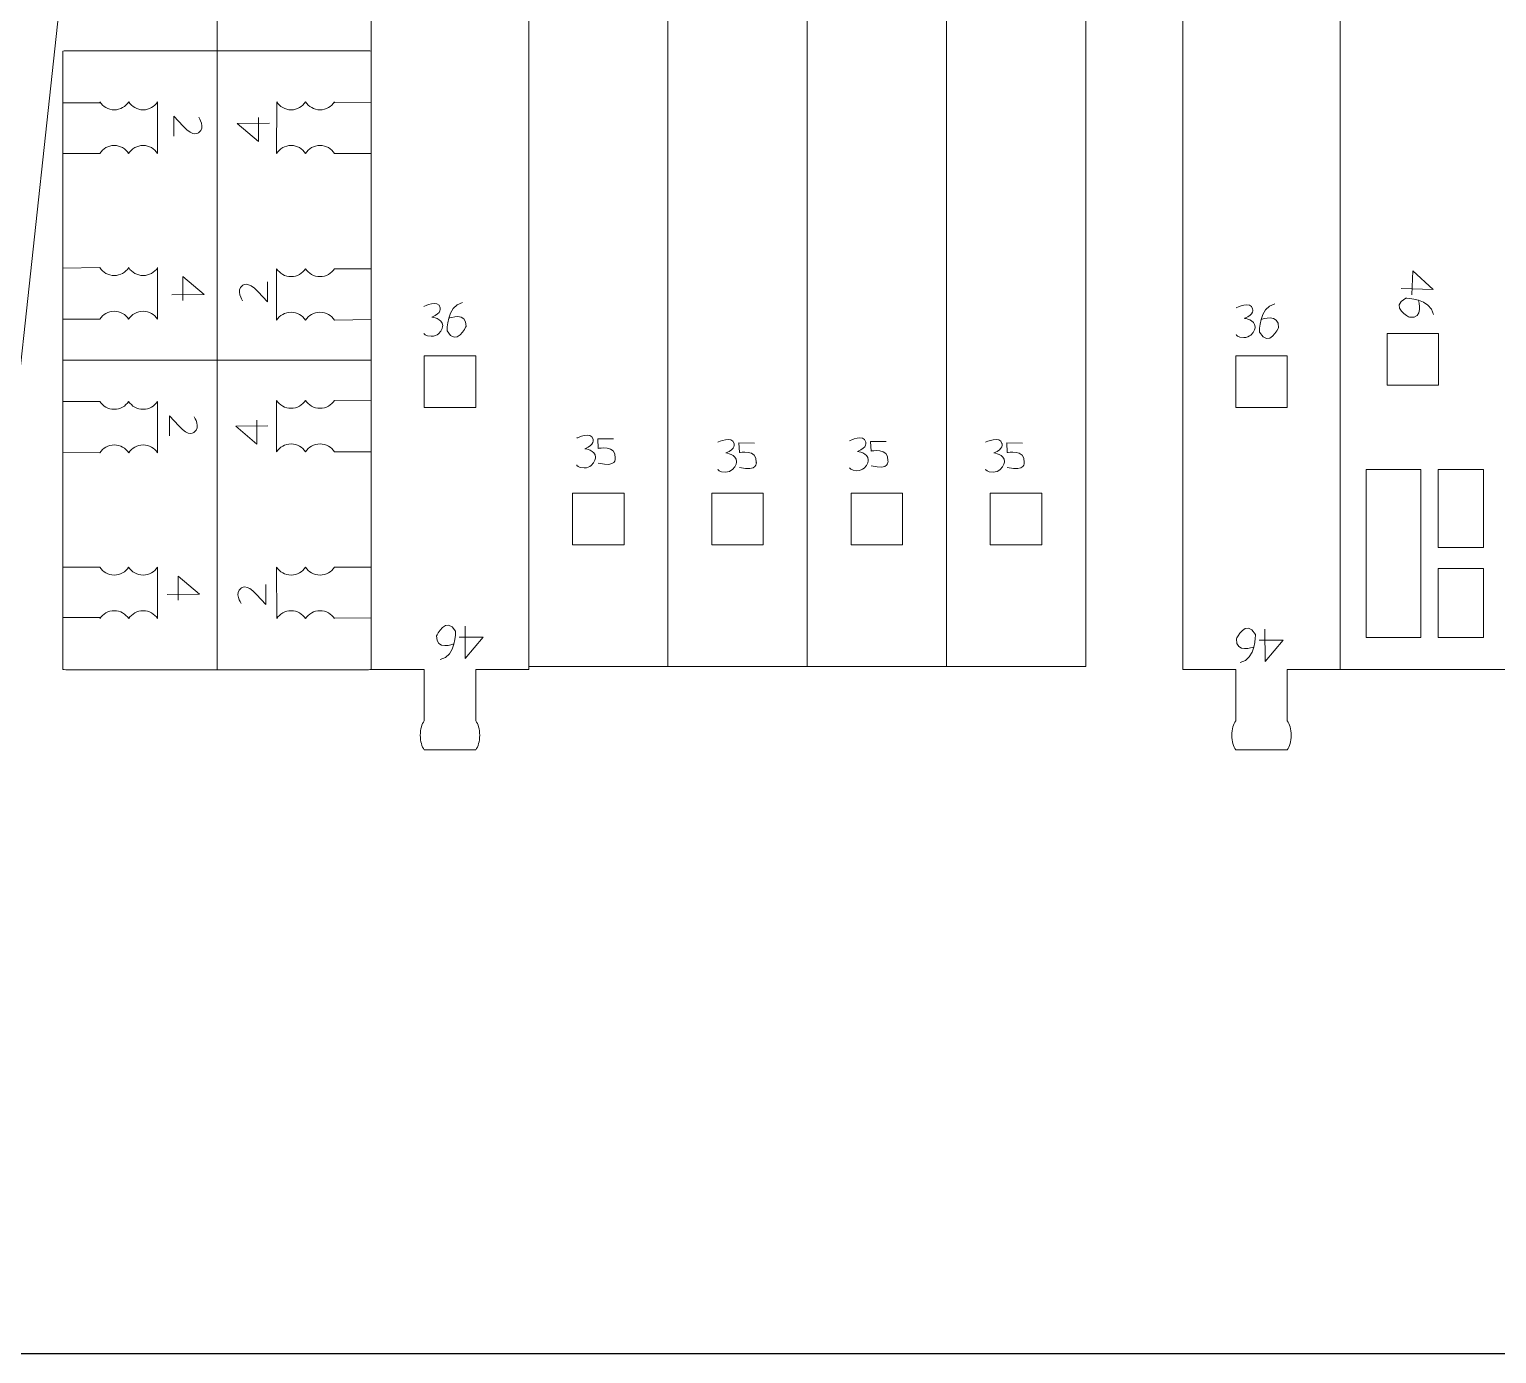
# Model space of a CAD drawing. Header units: centimetres. Extents: x -25 to 25, y -32.5 to 32.5.
# Drawn here: x -1.79 to 6.76, y -32.5 to -24.78 of the extents above; entities that cross this region are included whole.
import ezdxf

# ---------------------------------------------------------------- set-up
doc = ezdxf.new("R2010")
doc.units = ezdxf.units.CM
doc.header["$MEASUREMENT"] = 0
doc.layers.add('Capa 1', color=7, linetype='Continuous')

msp = doc.modelspace()

# ---------------------------------------------------------------- linework, layer by layer
at = {"layer": 'Capa 1', "color": 254}
msp.add_lwpolyline([(-25, -32.5), (25, -32.5), (25, 32.5), (-25, 32.5), (-25, -32.5)], close=True, dxfattribs=at)
at = {"layer": 'Capa 1', "color": 250, "lineweight": 18}
for points, knots in [([(0.2017, -20.14103), (0.2017, -20.14103), (0.2017, -27.04807), (0.2017, -27.04807), (0.2017, -27.04807), (0.2017, -27.04807), (0.2017, -27.69552), (0.2017, -27.69552), (0.2017, -27.69552), (0.2017, -27.69552), (0.2017, -28.5121), (0.2017, -28.5121), (0.2017, -28.5121), (0.2017, -28.5121), (0.51031, -28.5121), (0.51031, -28.5121), (0.51031, -28.5121), (0.51031, -28.5121), (0.51031, -28.8121), (0.51031, -28.8121)], [0, 0, 0, 0, 0.1666667, 0.1666667, 0.1666667, 0.1666667, 0.3333333, 0.3333333, 0.3333333, 0.3333333, 0.5, 0.5, 0.5, 0.5, 0.6666667, 0.6666667, 0.6666667, 0.6666667, 1, 1, 1, 1]), ([(0.81031, -28.8121), (0.81031, -28.8121), (0.81031, -28.5121), (0.81031, -28.5121), (0.81031, -28.5121), (0.81031, -28.5121), (1.11892, -28.5121), (1.11892, -28.5121), (1.11892, -28.5121), (1.11892, -28.5121), (1.11892, -27.69552), (1.11892, -27.69552), (1.11892, -27.69552), (1.11892, -27.69552), (1.11892, -27.04807), (1.11892, -27.04807), (1.11892, -27.04807), (1.11892, -27.04807), (1.11892, -20.14103), (1.11892, -20.14103), (1.11892, -20.14103), (1.11892, -20.14103), (4.93022, -20.14103), (4.93022, -20.14103), (4.93022, -20.14103), (4.93022, -20.14103), (4.93022, -27.04807), (4.93022, -27.04807), (4.93022, -27.04807), (4.93022, -27.04807), (4.93022, -27.69552), (4.93022, -27.69552), (4.93022, -27.69552), (4.93022, -27.69552), (4.93022, -28.5121), (4.93022, -28.5121), (4.93022, -28.5121), (4.93022, -28.5121), (5.23883, -28.5121), (5.23883, -28.5121), (5.23883, -28.5121), (5.23883, -28.5121), (5.23883, -28.8121), (5.23883, -28.8121)], [0, 0, 0, 0, 0.0833333, 0.0833333, 0.0833333, 0.0833333, 0.1666667, 0.1666667, 0.1666667, 0.1666667, 0.25, 0.25, 0.25, 0.25, 0.3333333, 0.3333333, 0.3333333, 0.3333333, 0.4166667, 0.4166667, 0.4166667, 0.4166667, 0.5, 0.5, 0.5, 0.5, 0.5833333, 0.5833333, 0.5833333, 0.5833333, 0.6666667, 0.6666667, 0.6666667, 0.6666667, 0.75, 0.75, 0.75, 0.75, 0.8333333, 0.8333333, 0.8333333, 0.8333333, 1, 1, 1, 1]), ([(1.11892, -28.49597), (1.11892, -28.49597), (1.93031, -28.49597), (1.93031, -28.49597), (1.93031, -28.49597), (1.93031, -28.49597), (1.93031, -20.14103), (1.93031, -20.14103)], [0, 0, 0, 0, 0.3333333, 0.3333333, 0.3333333, 0.3333333, 1, 1, 1, 1]), ([(1.93031, -28.49597), (1.93031, -28.49597), (2.7417, -28.49597), (2.7417, -28.49597), (2.7417, -28.49597), (2.7417, -28.49597), (2.7417, -20.14103), (2.7417, -20.14103)], [0, 0, 0, 0, 0.3333333, 0.3333333, 0.3333333, 0.3333333, 1, 1, 1, 1]), ([(2.7417, -28.49597), (2.7417, -28.49597), (3.55309, -28.49597), (3.55309, -28.49597), (3.55309, -28.49597), (3.55309, -28.49597), (3.55309, -20.14103), (3.55309, -20.14103)], [0, 0, 0, 0, 0.3333333, 0.3333333, 0.3333333, 0.3333333, 1, 1, 1, 1]), ([(3.55309, -28.49597), (3.55309, -28.49597), (4.36448, -28.49597), (4.36448, -28.49597), (4.36448, -28.49597), (4.36448, -28.49597), (4.36448, -20.14103), (4.36448, -20.14103)], [0, 0, 0, 0, 0.3333333, 0.3333333, 0.3333333, 0.3333333, 1, 1, 1, 1]), ([(5.53883, -28.8121), (5.53883, -28.8121), (5.53883, -28.5121), (5.53883, -28.5121), (5.53883, -28.5121), (5.53883, -28.5121), (5.84744, -28.5121), (5.84744, -28.5121), (5.84744, -28.5121), (5.84744, -28.5121), (5.84744, -27.69552), (5.84744, -27.69552), (5.84744, -27.69552), (5.84744, -27.69552), (5.84744, -27.04807), (5.84744, -27.04807), (5.84744, -27.04807), (5.84744, -27.04807), (5.84744, -20.14103), (5.84744, -20.14103)], [0, 0, 0, 0, 0.1666667, 0.1666667, 0.1666667, 0.1666667, 0.3333333, 0.3333333, 0.3333333, 0.3333333, 0.5, 0.5, 0.5, 0.5, 0.6666667, 0.6666667, 0.6666667, 0.6666667, 1, 1, 1, 1]), ([(5.84744, -28.5121), (5.84744, -28.5121), (6.83522, -28.5121), (6.83522, -28.5121), (6.83522, -28.5121), (6.83522, -28.5121), (6.83522, -20.17031), (6.83522, -20.17031), (6.83522, -20.17031), (6.83522, -20.17031), (5.84744, -20.17031), (5.84744, -20.17031)], [0, 0, 0, 0, 0.25, 0.25, 0.25, 0.25, 0.5, 0.5, 0.5, 0.5, 1, 1, 1, 1]), ([(-1.38048, -25.20498), (-1.3627, -25.23268), (-1.33162, -25.25104), (-1.29626, -25.25104), (-1.29626, -25.25104), (-1.2609, -25.25104), (-1.22982, -25.23268), (-1.21204, -25.20498)], [0, 0, 0, 0, 0.3333333, 0.3333333, 0.3333333, 0.3333333, 1, 1, 1, 1]), ([(-1.21204, -25.20498), (-1.19426, -25.23268), (-1.16318, -25.25104), (-1.12782, -25.25104), (-1.12782, -25.25104), (-1.09246, -25.25104), (-1.06138, -25.23268), (-1.0436, -25.20498)], [0, 0, 0, 0, 0.3333333, 0.3333333, 0.3333333, 0.3333333, 1, 1, 1, 1]), ([(-0.34974, -25.20498), (-0.33196, -25.23268), (-0.30088, -25.25104), (-0.26552, -25.25104), (-0.26552, -25.25104), (-0.23016, -25.25104), (-0.19908, -25.23268), (-0.1813, -25.20498)], [0, 0, 0, 0, 0.3333333, 0.3333333, 0.3333333, 0.3333333, 1, 1, 1, 1]), ([(-0.1813, -25.20498), (-0.16352, -25.23268), (-0.13244, -25.25104), (-0.09708, -25.25104), (-0.09708, -25.25104), (-0.06172, -25.25104), (-0.03064, -25.23268), (-0.01286, -25.20498)], [0, 0, 0, 0, 0.3333333, 0.3333333, 0.3333333, 0.3333333, 1, 1, 1, 1]), ([(-1.38064, -25.50499), (-1.36286, -25.47729), (-1.33178, -25.45893), (-1.29642, -25.45893), (-1.29642, -25.45893), (-1.26106, -25.45893), (-1.22998, -25.47729), (-1.2122, -25.50499)], [0, 0, 0, 0, 0.3333333, 0.3333333, 0.3333333, 0.3333333, 1, 1, 1, 1]), ([(-1.2122, -25.50499), (-1.19442, -25.47729), (-1.16334, -25.45893), (-1.12798, -25.45893), (-1.12798, -25.45893), (-1.09262, -25.45893), (-1.06154, -25.47729), (-1.04376, -25.50499)], [0, 0, 0, 0, 0.3333333, 0.3333333, 0.3333333, 0.3333333, 1, 1, 1, 1]), ([(-0.3499, -25.50499), (-0.33212, -25.47729), (-0.30104, -25.45893), (-0.26568, -25.45893), (-0.26568, -25.45893), (-0.23032, -25.45893), (-0.19924, -25.47729), (-0.18146, -25.50499)], [0, 0, 0, 0, 0.3333333, 0.3333333, 0.3333333, 0.3333333, 1, 1, 1, 1]), ([(-0.18146, -25.50499), (-0.16368, -25.47729), (-0.1326, -25.45893), (-0.09724, -25.45893), (-0.09724, -25.45893), (-0.06188, -25.45893), (-0.0308, -25.47729), (-0.01302, -25.50499)], [0, 0, 0, 0, 0.3333333, 0.3333333, 0.3333333, 0.3333333, 1, 1, 1, 1]), ([(-1.38048, -26.17091), (-1.3627, -26.19861), (-1.33162, -26.21697), (-1.29626, -26.21697), (-1.29626, -26.21697), (-1.2609, -26.21697), (-1.22982, -26.19861), (-1.21204, -26.17091)], [0, 0, 0, 0, 0.3333333, 0.3333333, 0.3333333, 0.3333333, 1, 1, 1, 1]), ([(-1.21204, -26.17091), (-1.19426, -26.19861), (-1.16318, -26.21697), (-1.12782, -26.21697), (-1.12782, -26.21697), (-1.09246, -26.21697), (-1.06138, -26.19861), (-1.0436, -26.17091)], [0, 0, 0, 0, 0.3333333, 0.3333333, 0.3333333, 0.3333333, 1, 1, 1, 1]), ([(-0.3499, -26.17692), (-0.33212, -26.20462), (-0.30104, -26.22298), (-0.26568, -26.22298), (-0.26568, -26.22298), (-0.23032, -26.22298), (-0.19924, -26.20462), (-0.18146, -26.17692)], [0, 0, 0, 0, 0.3333333, 0.3333333, 0.3333333, 0.3333333, 1, 1, 1, 1]), ([(-0.18146, -26.17692), (-0.16368, -26.20462), (-0.1326, -26.22298), (-0.09724, -26.22298), (-0.09724, -26.22298), (-0.06188, -26.22298), (-0.0308, -26.20462), (-0.01302, -26.17692)], [0, 0, 0, 0, 0.3333333, 0.3333333, 0.3333333, 0.3333333, 1, 1, 1, 1]), ([(-1.38064, -26.47092), (-1.36286, -26.44322), (-1.33178, -26.42486), (-1.29642, -26.42486), (-1.29642, -26.42486), (-1.26106, -26.42486), (-1.22998, -26.44322), (-1.2122, -26.47092)], [0, 0, 0, 0, 0.3333333, 0.3333333, 0.3333333, 0.3333333, 1, 1, 1, 1]), ([(-1.2122, -26.47092), (-1.19442, -26.44322), (-1.16334, -26.42486), (-1.12798, -26.42486), (-1.12798, -26.42486), (-1.09262, -26.42486), (-1.06154, -26.44322), (-1.04376, -26.47092)], [0, 0, 0, 0, 0.3333333, 0.3333333, 0.3333333, 0.3333333, 1, 1, 1, 1]), ([(-0.35006, -26.47693), (-0.33228, -26.44923), (-0.3012, -26.43087), (-0.26584, -26.43087), (-0.26584, -26.43087), (-0.23048, -26.43087), (-0.1994, -26.44923), (-0.18162, -26.47693)], [0, 0, 0, 0, 0.3333333, 0.3333333, 0.3333333, 0.3333333, 1, 1, 1, 1]), ([(-0.18162, -26.47693), (-0.16384, -26.44923), (-0.13276, -26.43087), (-0.0974, -26.43087), (-0.0974, -26.43087), (-0.06204, -26.43087), (-0.03096, -26.44923), (-0.01318, -26.47693)], [0, 0, 0, 0, 0.3333333, 0.3333333, 0.3333333, 0.3333333, 1, 1, 1, 1]), ([(6.12073, -26.85546), (6.12073, -26.85546), (6.12073, -26.55546), (6.12073, -26.55546), (6.12073, -26.55546), (6.12073, -26.55546), (6.42073, -26.55546), (6.42073, -26.55546), (6.42073, -26.55546), (6.42073, -26.55546), (6.42073, -26.85546), (6.42073, -26.85546), (6.42073, -26.85546), (6.42073, -26.85546), (6.12073, -26.85546), (6.12073, -26.85546)], [0, 0, 0, 0, 0.2, 0.2, 0.2, 0.2, 0.4, 0.4, 0.4, 0.4, 0.6, 0.6, 0.6, 0.6, 1, 1, 1, 1]), ([(0.81031, -26.98509), (0.81031, -26.98509), (0.81031, -26.68509), (0.81031, -26.68509), (0.81031, -26.68509), (0.81031, -26.68509), (0.51031, -26.68509), (0.51031, -26.68509), (0.51031, -26.68509), (0.51031, -26.68509), (0.51031, -26.98509), (0.51031, -26.98509), (0.51031, -26.98509), (0.51031, -26.98509), (0.81031, -26.98509), (0.81031, -26.98509)], [0, 0, 0, 0, 0.2, 0.2, 0.2, 0.2, 0.4, 0.4, 0.4, 0.4, 0.6, 0.6, 0.6, 0.6, 1, 1, 1, 1]), ([(5.53883, -26.98509), (5.53883, -26.98509), (5.53883, -26.68509), (5.53883, -26.68509), (5.53883, -26.68509), (5.53883, -26.68509), (5.23883, -26.68509), (5.23883, -26.68509), (5.23883, -26.68509), (5.23883, -26.68509), (5.23883, -26.98509), (5.23883, -26.98509), (5.23883, -26.98509), (5.23883, -26.98509), (5.53883, -26.98509), (5.53883, -26.98509)], [0, 0, 0, 0, 0.2, 0.2, 0.2, 0.2, 0.4, 0.4, 0.4, 0.4, 0.6, 0.6, 0.6, 0.6, 1, 1, 1, 1]), ([(-1.38064, -26.95048), (-1.36286, -26.97818), (-1.33178, -26.99654), (-1.29642, -26.99654), (-1.29642, -26.99654), (-1.26106, -26.99654), (-1.22998, -26.97818), (-1.2122, -26.95048)], [0, 0, 0, 0, 0.3333333, 0.3333333, 0.3333333, 0.3333333, 1, 1, 1, 1]), ([(-1.2122, -26.95048), (-1.19442, -26.97818), (-1.16334, -26.99654), (-1.12798, -26.99654), (-1.12798, -26.99654), (-1.09262, -26.99654), (-1.06154, -26.97818), (-1.04376, -26.95048)], [0, 0, 0, 0, 0.3333333, 0.3333333, 0.3333333, 0.3333333, 1, 1, 1, 1]), ([(-0.35006, -26.94447), (-0.33228, -26.97217), (-0.3012, -26.99053), (-0.26584, -26.99053), (-0.26584, -26.99053), (-0.23048, -26.99053), (-0.1994, -26.97217), (-0.18162, -26.94447)], [0, 0, 0, 0, 0.3333333, 0.3333333, 0.3333333, 0.3333333, 1, 1, 1, 1]), ([(-0.18162, -26.94447), (-0.16384, -26.97217), (-0.13276, -26.99053), (-0.0974, -26.99053), (-0.0974, -26.99053), (-0.06204, -26.99053), (-0.03096, -26.97217), (-0.01318, -26.94447)], [0, 0, 0, 0, 0.3333333, 0.3333333, 0.3333333, 0.3333333, 1, 1, 1, 1]), ([(-1.38048, -27.25049), (-1.3627, -27.22279), (-1.33162, -27.20443), (-1.29626, -27.20443), (-1.29626, -27.20443), (-1.2609, -27.20443), (-1.22982, -27.22279), (-1.21204, -27.25049)], [0, 0, 0, 0, 0.3333333, 0.3333333, 0.3333333, 0.3333333, 1, 1, 1, 1]), ([(-1.21204, -27.25049), (-1.19426, -27.22279), (-1.16318, -27.20443), (-1.12782, -27.20443), (-1.12782, -27.20443), (-1.09246, -27.20443), (-1.06138, -27.22279), (-1.0436, -27.25049)], [0, 0, 0, 0, 0.3333333, 0.3333333, 0.3333333, 0.3333333, 1, 1, 1, 1]), ([(-0.3499, -27.24448), (-0.33212, -27.21678), (-0.30104, -27.19842), (-0.26568, -27.19842), (-0.26568, -27.19842), (-0.23032, -27.19842), (-0.19924, -27.21678), (-0.18146, -27.24448)], [0, 0, 0, 0, 0.3333333, 0.3333333, 0.3333333, 0.3333333, 1, 1, 1, 1]), ([(-0.18146, -27.24448), (-0.16368, -27.21678), (-0.1326, -27.19842), (-0.09724, -27.19842), (-0.09724, -27.19842), (-0.06188, -27.19842), (-0.0308, -27.21678), (-0.01302, -27.24448)], [0, 0, 0, 0, 0.3333333, 0.3333333, 0.3333333, 0.3333333, 1, 1, 1, 1]), ([(5.99957, -28.32596), (5.99957, -28.32596), (5.99957, -27.347), (5.99957, -27.347), (5.99957, -27.347), (5.99957, -27.347), (6.31707, -27.347), (6.31707, -27.347), (6.31707, -27.347), (6.31707, -27.347), (6.31707, -28.32596), (6.31707, -28.32596), (6.31707, -28.32596), (6.31707, -28.32596), (5.99957, -28.32596), (5.99957, -28.32596)], [0, 0, 0, 0, 0.2, 0.2, 0.2, 0.2, 0.4, 0.4, 0.4, 0.4, 0.6, 0.6, 0.6, 0.6, 1, 1, 1, 1]), ([(6.68308, -27.347), (6.68308, -27.347), (6.68308, -27.8012), (6.68308, -27.8012), (6.68308, -27.8012), (6.68308, -27.8012), (6.4185, -27.8012), (6.4185, -27.8012), (6.4185, -27.8012), (6.4185, -27.8012), (6.4185, -27.347), (6.4185, -27.347), (6.4185, -27.347), (6.4185, -27.347), (6.68308, -27.347), (6.68308, -27.347)], [0, 0, 0, 0, 0.2, 0.2, 0.2, 0.2, 0.4, 0.4, 0.4, 0.4, 0.6, 0.6, 0.6, 0.6, 1, 1, 1, 1]), ([(1.67461, -27.78554), (1.67461, -27.78554), (1.67461, -27.48554), (1.67461, -27.48554), (1.67461, -27.48554), (1.67461, -27.48554), (1.37461, -27.48554), (1.37461, -27.48554), (1.37461, -27.48554), (1.37461, -27.48554), (1.37461, -27.78554), (1.37461, -27.78554), (1.37461, -27.78554), (1.37461, -27.78554), (1.67461, -27.78554), (1.67461, -27.78554)], [0, 0, 0, 0, 0.2, 0.2, 0.2, 0.2, 0.4, 0.4, 0.4, 0.4, 0.6, 0.6, 0.6, 0.6, 1, 1, 1, 1]), ([(2.486, -27.78554), (2.486, -27.78554), (2.486, -27.48554), (2.486, -27.48554), (2.486, -27.48554), (2.486, -27.48554), (2.186, -27.48554), (2.186, -27.48554), (2.186, -27.48554), (2.186, -27.48554), (2.186, -27.78554), (2.186, -27.78554), (2.186, -27.78554), (2.186, -27.78554), (2.486, -27.78554), (2.486, -27.78554)], [0, 0, 0, 0, 0.2, 0.2, 0.2, 0.2, 0.4, 0.4, 0.4, 0.4, 0.6, 0.6, 0.6, 0.6, 1, 1, 1, 1]), ([(3.29739, -27.78554), (3.29739, -27.78554), (3.29739, -27.48554), (3.29739, -27.48554), (3.29739, -27.48554), (3.29739, -27.48554), (2.99739, -27.48554), (2.99739, -27.48554), (2.99739, -27.48554), (2.99739, -27.48554), (2.99739, -27.78554), (2.99739, -27.78554), (2.99739, -27.78554), (2.99739, -27.78554), (3.29739, -27.78554), (3.29739, -27.78554)], [0, 0, 0, 0, 0.2, 0.2, 0.2, 0.2, 0.4, 0.4, 0.4, 0.4, 0.6, 0.6, 0.6, 0.6, 1, 1, 1, 1]), ([(4.10878, -27.78554), (4.10878, -27.78554), (4.10878, -27.48554), (4.10878, -27.48554), (4.10878, -27.48554), (4.10878, -27.48554), (3.80878, -27.48554), (3.80878, -27.48554), (3.80878, -27.48554), (3.80878, -27.48554), (3.80878, -27.78554), (3.80878, -27.78554), (3.80878, -27.78554), (3.80878, -27.78554), (4.10878, -27.78554), (4.10878, -27.78554)], [0, 0, 0, 0, 0.2, 0.2, 0.2, 0.2, 0.4, 0.4, 0.4, 0.4, 0.6, 0.6, 0.6, 0.6, 1, 1, 1, 1]), ([(-1.38064, -27.91641), (-1.36286, -27.94411), (-1.33178, -27.96247), (-1.29642, -27.96247), (-1.29642, -27.96247), (-1.26106, -27.96247), (-1.22998, -27.94411), (-1.2122, -27.91641)], [0, 0, 0, 0, 0.3333333, 0.3333333, 0.3333333, 0.3333333, 1, 1, 1, 1]), ([(-1.2122, -27.91641), (-1.19442, -27.94411), (-1.16334, -27.96247), (-1.12798, -27.96247), (-1.12798, -27.96247), (-1.09262, -27.96247), (-1.06154, -27.94411), (-1.04376, -27.91641)], [0, 0, 0, 0, 0.3333333, 0.3333333, 0.3333333, 0.3333333, 1, 1, 1, 1]), ([(-0.3499, -27.91641), (-0.33212, -27.94411), (-0.30104, -27.96247), (-0.26568, -27.96247), (-0.26568, -27.96247), (-0.23032, -27.96247), (-0.19924, -27.94411), (-0.18146, -27.91641)], [0, 0, 0, 0, 0.3333333, 0.3333333, 0.3333333, 0.3333333, 1, 1, 1, 1]), ([(-0.18146, -27.91641), (-0.16368, -27.94411), (-0.1326, -27.96247), (-0.09724, -27.96247), (-0.09724, -27.96247), (-0.06188, -27.96247), (-0.0308, -27.94411), (-0.01302, -27.91641)], [0, 0, 0, 0, 0.3333333, 0.3333333, 0.3333333, 0.3333333, 1, 1, 1, 1]), ([(6.68308, -28.32596), (6.68308, -28.32596), (6.68308, -27.92469), (6.68308, -27.92469), (6.68308, -27.92469), (6.68308, -27.92469), (6.4185, -27.92469), (6.4185, -27.92469), (6.4185, -27.92469), (6.4185, -27.92469), (6.4185, -28.32596), (6.4185, -28.32596), (6.4185, -28.32596), (6.4185, -28.32596), (6.68308, -28.32596), (6.68308, -28.32596)], [0, 0, 0, 0, 0.2, 0.2, 0.2, 0.2, 0.4, 0.4, 0.4, 0.4, 0.6, 0.6, 0.6, 0.6, 1, 1, 1, 1]), ([(-1.38048, -28.21642), (-1.3627, -28.18872), (-1.33162, -28.17036), (-1.29626, -28.17036), (-1.29626, -28.17036), (-1.2609, -28.17036), (-1.22982, -28.18872), (-1.21204, -28.21642)], [0, 0, 0, 0, 0.3333333, 0.3333333, 0.3333333, 0.3333333, 1, 1, 1, 1]), ([(-1.21204, -28.21642), (-1.19426, -28.18872), (-1.16318, -28.17036), (-1.12782, -28.17036), (-1.12782, -28.17036), (-1.09246, -28.17036), (-1.06138, -28.18872), (-1.0436, -28.21642)], [0, 0, 0, 0, 0.3333333, 0.3333333, 0.3333333, 0.3333333, 1, 1, 1, 1]), ([(-0.34974, -28.21642), (-0.33196, -28.18872), (-0.30088, -28.17036), (-0.26552, -28.17036), (-0.26552, -28.17036), (-0.23016, -28.17036), (-0.19908, -28.18872), (-0.1813, -28.21642)], [0, 0, 0, 0, 0.3333333, 0.3333333, 0.3333333, 0.3333333, 1, 1, 1, 1]), ([(-0.1813, -28.21642), (-0.16352, -28.18872), (-0.13244, -28.17036), (-0.09708, -28.17036), (-0.09708, -28.17036), (-0.06172, -28.17036), (-0.03064, -28.18872), (-0.01286, -28.21642)], [0, 0, 0, 0, 0.3333333, 0.3333333, 0.3333333, 0.3333333, 1, 1, 1, 1]), ([(0.51031, -28.98054), (0.49646, -28.96276), (0.48728, -28.93168), (0.48728, -28.89632), (0.48728, -28.89632), (0.48728, -28.86096), (0.49646, -28.82988), (0.51031, -28.8121)], [0, 0, 0, 0, 0.3333333, 0.3333333, 0.3333333, 0.3333333, 1, 1, 1, 1]), ([(0.81031, -28.98054), (0.82416, -28.96276), (0.83334, -28.93168), (0.83334, -28.89632), (0.83334, -28.89632), (0.83334, -28.86096), (0.82416, -28.82988), (0.81031, -28.8121)], [0, 0, 0, 0, 0.3333333, 0.3333333, 0.3333333, 0.3333333, 1, 1, 1, 1]), ([(5.23883, -28.98054), (5.22498, -28.96276), (5.2158, -28.93168), (5.2158, -28.89632), (5.2158, -28.89632), (5.2158, -28.86096), (5.22498, -28.82988), (5.23883, -28.8121)], [0, 0, 0, 0, 0.3333333, 0.3333333, 0.3333333, 0.3333333, 1, 1, 1, 1]), ([(5.53883, -28.98054), (5.55268, -28.96276), (5.56186, -28.93168), (5.56186, -28.89632), (5.56186, -28.89632), (5.56186, -28.86096), (5.55268, -28.82988), (5.53883, -28.8121)], [0, 0, 0, 0, 0.3333333, 0.3333333, 0.3333333, 0.3333333, 1, 1, 1, 1])]:
    msp.add_open_spline(points, degree=3, knots=knots, dxfattribs=at)
at = {"layer": 'Capa 1', "color": 250, "lineweight": 9}
for points in [[(-0.69683, -24.90639), (-0.69683, -24.90639), (-0.69683, -23.10208), (-0.69683, -23.10208)], [(-0.69683, -24.90639), (-0.69683, -24.90639), (-0.69683, -26.7107), (-0.69683, -26.7107)], [(-1.59536, -25.21099), (-1.59536, -25.21099), (-1.3763, -25.21099), (-1.3763, -25.21099)], [(-1.0436, -25.20498), (-1.0436, -25.20498), (-1.04376, -25.50499), (-1.04376, -25.50499)], [(-0.3499, -25.50499), (-0.3499, -25.50499), (-0.34974, -25.20498), (-0.34974, -25.20498)], [(-0.01473, -25.2078), (-0.01473, -25.2078), (0.2017, -25.20962), (0.2017, -25.20962)], [(-1.38064, -25.50499), (-1.38064, -25.50499), (-1.59536, -25.50499), (-1.59536, -25.50499)], [(0.2017, -25.50499), (0.2017, -25.50499), (-0.01302, -25.50499), (-0.01302, -25.50499)], [(-1.59536, -26.17434), (-1.59536, -26.17434), (-1.38048, -26.17091), (-1.38048, -26.17091)], [(-1.0436, -26.17091), (-1.0436, -26.17091), (-1.04376, -26.47092), (-1.04376, -26.47092)], [(-0.35006, -26.47693), (-0.35006, -26.47693), (-0.3499, -26.17692), (-0.3499, -26.17692)], [(-0.01302, -26.17692), (-0.01302, -26.17692), (0.2017, -26.17692), (0.2017, -26.17692)], [(-1.38064, -26.47092), (-1.38064, -26.47092), (-1.59536, -26.47092), (-1.59536, -26.47092)], [(0.2017, -26.4735), (0.2017, -26.4735), (-0.01318, -26.47693), (-0.01318, -26.47693)], [(-0.69683, -28.51501), (-0.69683, -28.51501), (-0.69683, -26.7107), (-0.69683, -26.7107)], [(-1.38064, -26.95048), (-1.38064, -26.95048), (-1.59536, -26.95048), (-1.59536, -26.95048)], [(-1.0436, -27.25049), (-1.0436, -27.25049), (-1.04376, -26.95048), (-1.04376, -26.95048)], [(-0.35006, -26.94447), (-0.35006, -26.94447), (-0.3499, -27.24448), (-0.3499, -27.24448)], [(0.2017, -26.9479), (0.2017, -26.9479), (-0.01318, -26.94447), (-0.01318, -26.94447)], [(-1.59536, -27.24706), (-1.59536, -27.24706), (-1.38048, -27.25049), (-1.38048, -27.25049)], [(-0.01302, -27.24448), (-0.01302, -27.24448), (0.2017, -27.24448), (0.2017, -27.24448)], [(-1.38064, -27.91641), (-1.38064, -27.91641), (-1.59536, -27.91641), (-1.59536, -27.91641)], [(-1.0436, -28.21642), (-1.0436, -28.21642), (-1.04376, -27.91641), (-1.04376, -27.91641)], [(-0.3499, -27.91641), (-0.3499, -27.91641), (-0.34974, -28.21642), (-0.34974, -28.21642)], [(0.2017, -27.91641), (0.2017, -27.91641), (-0.01302, -27.91641), (-0.01302, -27.91641)], [(-1.59536, -28.21041), (-1.59536, -28.21041), (-1.3763, -28.21041), (-1.3763, -28.21041)], [(-0.01473, -28.2136), (-0.01473, -28.2136), (0.2017, -28.21178), (0.2017, -28.21178)]]:
    msp.add_open_spline(points, degree=3, dxfattribs=at)
for points, knots in [([(-2.08777, -28.99107), (-2.08777, -28.99107), (-1.57042, -24.22994), (-1.57042, -24.22994), (-1.57042, -24.22994), (-1.57042, -24.22994), (-9.03691, -24.22994), (-9.03691, -24.22994), (-9.03691, -24.22994), (-9.03691, -24.22994), (-8.51955, -28.99107), (-8.51955, -28.99107), (-8.51955, -28.99107), (-8.51955, -28.99107), (-2.08777, -28.99107), (-2.08777, -28.99107)], [0, 0, 0, 0, 0.2, 0.2, 0.2, 0.2, 0.4, 0.4, 0.4, 0.4, 0.6, 0.6, 0.6, 0.6, 1, 1, 1, 1]), ([(0.2017, -24.9093), (0.19078, -24.90739), (0.17956, -24.90639), (0.16811, -24.90639), (0.16811, -24.90639), (0.16811, -24.90639), (-1.56177, -24.90639), (-1.56177, -24.90639), (-1.56177, -24.90639), (-1.57322, -24.90639), (-1.58444, -24.90739), (-1.59536, -24.9093)], [0, 0, 0, 0, 0.25, 0.25, 0.25, 0.25, 0.5, 0.5, 0.5, 0.5, 1, 1, 1, 1]), ([(0.2017, -28.5121), (0.19078, -28.51401), (0.17956, -28.51501), (0.16811, -28.51501), (0.16811, -28.51501), (0.16811, -28.51501), (-1.56177, -28.51501), (-1.56177, -28.51501), (-1.56177, -28.51501), (-1.57322, -28.51501), (-1.58444, -28.51401), (-1.59536, -28.5121)], [0, 0, 0, 0, 0.25, 0.25, 0.25, 0.25, 0.5, 0.5, 0.5, 0.5, 1, 1, 1, 1])]:
    msp.add_open_spline(points, degree=3, knots=knots, dxfattribs=at)
at = {"layer": 'Capa 1', "color": 250, "lineweight": 18}
for points in [[(-1.59536, -28.5121), (-1.59536, -28.5121), (-1.59536, -24.9093), (-1.59536, -24.9093)], [(-1.59536, -26.7107), (-1.59536, -26.7107), (0.2017, -26.7107), (0.2017, -26.7107)], [(0.51031, -28.98054), (0.51031, -28.98054), (0.81031, -28.98054), (0.81031, -28.98054)], [(5.23883, -28.98054), (5.23883, -28.98054), (5.53883, -28.98054), (5.53883, -28.98054)]]:
    msp.add_open_spline(points, degree=3, dxfattribs=at)
at = {"layer": 'Capa 1', "color": 22, "lineweight": 5}
for points, knots in [([(-0.89385, -25.34673), (-0.89385, -25.34673), (-0.94823, -25.28865), (-0.94823, -25.28865), (-0.94823, -25.28865), (-0.94823, -25.28865), (-0.94823, -25.40397), (-0.94823, -25.40397)], [0, 0, 0, 0, 0.3333333, 0.3333333, 0.3333333, 0.3333333, 1, 1, 1, 1]), ([(-0.80361, -25.29481), (-0.80361, -25.29481), (-0.7628, -25.35664), (-0.80361, -25.3838), (-0.80361, -25.3838), (-0.80361, -25.3838), (-0.83451, -25.41472), (-0.89385, -25.34673)], [0, 0, 0, 0, 0.3333333, 0.3333333, 0.3333333, 0.3333333, 1, 1, 1, 1]), ([(-0.4558, -25.29633), (-0.4558, -25.29633), (-0.4558, -25.43599), (-0.4558, -25.43599), (-0.4558, -25.43599), (-0.4558, -25.43599), (-0.57941, -25.33094), (-0.57941, -25.33094), (-0.57941, -25.33094), (-0.57941, -25.33094), (-0.3915, -25.32973), (-0.3915, -25.32973)], [0, 0, 0, 0, 0.25, 0.25, 0.25, 0.25, 0.5, 0.5, 0.5, 0.5, 1, 1, 1, 1]), ([(-0.89651, -26.36207), (-0.89651, -26.36207), (-0.89651, -26.22241), (-0.89651, -26.22241), (-0.89651, -26.22241), (-0.89651, -26.22241), (-0.7729, -26.32746), (-0.7729, -26.32746), (-0.7729, -26.32746), (-0.7729, -26.32746), (-0.96081, -26.32867), (-0.96081, -26.32867)], [0, 0, 0, 0, 0.25, 0.25, 0.25, 0.25, 0.5, 0.5, 0.5, 0.5, 1, 1, 1, 1]), ([(-0.5487, -26.36359), (-0.5487, -26.36359), (-0.58951, -26.30176), (-0.5487, -26.2746), (-0.5487, -26.2746), (-0.5487, -26.2746), (-0.5178, -26.24368), (-0.45846, -26.31167)], [0, 0, 0, 0, 0.3333333, 0.3333333, 0.3333333, 0.3333333, 1, 1, 1, 1]), ([(6.26499, -26.32848), (6.26499, -26.32848), (6.27072, -26.18894), (6.27072, -26.18894), (6.27072, -26.18894), (6.27072, -26.18894), (6.38991, -26.29897), (6.38991, -26.29897), (6.38991, -26.29897), (6.38991, -26.29897), (6.20211, -26.29247), (6.20211, -26.29247)], [0, 0, 0, 0, 0.25, 0.25, 0.25, 0.25, 0.5, 0.5, 0.5, 0.5, 1, 1, 1, 1]), ([(-0.45846, -26.31167), (-0.45846, -26.31167), (-0.40408, -26.36975), (-0.40408, -26.36975), (-0.40408, -26.36975), (-0.40408, -26.36975), (-0.40408, -26.25443), (-0.40408, -26.25443)], [0, 0, 0, 0, 0.3333333, 0.3333333, 0.3333333, 0.3333333, 1, 1, 1, 1]), ([(0.50758, -26.55368), (0.50758, -26.55368), (0.51481, -26.57216), (0.55086, -26.57096), (0.55086, -26.57096), (0.56957, -26.57034), (0.58297, -26.56365), (0.59269, -26.556), (0.59269, -26.556), (0.61639, -26.5373), (0.61761, -26.50826), (0.61761, -26.50826), (0.61761, -26.50826), (0.61639, -26.46655), (0.55517, -26.45851), (0.55517, -26.45851), (0.55517, -26.45851), (0.61513, -26.43622), (0.60276, -26.40409), (0.60276, -26.40409), (0.60276, -26.40409), (0.59412, -26.35466), (0.50758, -26.39665), (0.50758, -26.39665)], [0, 0, 0, 0, 0.1428571, 0.1428571, 0.1428571, 0.1428571, 0.2857143, 0.2857143, 0.2857143, 0.2857143, 0.4285714, 0.4285714, 0.4285714, 0.4285714, 0.5714286, 0.5714286, 0.5714286, 0.5714286, 0.7142857, 0.7142857, 0.7142857, 0.7142857, 1, 1, 1, 1]), ([(0.65484, -26.4654), (0.65484, -26.4654), (0.75868, -26.42485), (0.75373, -26.51351), (0.75373, -26.51351), (0.75373, -26.51351), (0.69854, -26.63528), (0.64328, -26.53959), (0.64328, -26.53959), (0.64328, -26.53959), (0.63834, -26.39452), (0.73225, -26.37476)], [0, 0, 0, 0, 0.25, 0.25, 0.25, 0.25, 0.5, 0.5, 0.5, 0.5, 1, 1, 1, 1]), ([(5.24173, -26.56124), (5.24173, -26.56124), (5.24896, -26.57972), (5.28501, -26.57852), (5.28501, -26.57852), (5.30372, -26.5779), (5.31712, -26.57121), (5.32684, -26.56356), (5.32684, -26.56356), (5.35054, -26.54486), (5.35176, -26.51582), (5.35176, -26.51582), (5.35176, -26.51582), (5.35054, -26.47411), (5.28932, -26.46607), (5.28932, -26.46607), (5.28932, -26.46607), (5.34928, -26.44378), (5.33691, -26.41165), (5.33691, -26.41165), (5.33691, -26.41165), (5.32827, -26.36222), (5.24173, -26.40421), (5.24173, -26.40421)], [0, 0, 0, 0, 0.1428571, 0.1428571, 0.1428571, 0.1428571, 0.2857143, 0.2857143, 0.2857143, 0.2857143, 0.4285714, 0.4285714, 0.4285714, 0.4285714, 0.5714286, 0.5714286, 0.5714286, 0.5714286, 0.7142857, 0.7142857, 0.7142857, 0.7142857, 1, 1, 1, 1]), ([(5.38899, -26.47296), (5.38899, -26.47296), (5.49283, -26.43241), (5.48788, -26.52107), (5.48788, -26.52107), (5.48788, -26.52107), (5.43269, -26.64284), (5.37743, -26.54715), (5.37743, -26.54715), (5.37743, -26.54715), (5.37249, -26.40208), (5.4664, -26.38232)], [0, 0, 0, 0, 0.25, 0.25, 0.25, 0.25, 0.5, 0.5, 0.5, 0.5, 1, 1, 1, 1]), ([(6.30335, -26.36344), (6.30335, -26.36344), (6.3396, -26.46886), (6.25122, -26.46028), (6.25122, -26.46028), (6.25122, -26.46028), (6.13182, -26.40013), (6.2297, -26.34885), (6.2297, -26.34885), (6.2297, -26.34885), (6.37485, -26.34987), (6.39074, -26.44451)], [0, 0, 0, 0, 0.25, 0.25, 0.25, 0.25, 0.5, 0.5, 0.5, 0.5, 1, 1, 1, 1]), ([(-0.92031, -27.09298), (-0.92031, -27.09298), (-0.97469, -27.0349), (-0.97469, -27.0349), (-0.97469, -27.0349), (-0.97469, -27.0349), (-0.97469, -27.15022), (-0.97469, -27.15022)], [0, 0, 0, 0, 0.3333333, 0.3333333, 0.3333333, 0.3333333, 1, 1, 1, 1]), ([(-0.83007, -27.04106), (-0.83007, -27.04106), (-0.78926, -27.10289), (-0.83007, -27.13005), (-0.83007, -27.13005), (-0.83007, -27.13005), (-0.86097, -27.16097), (-0.92031, -27.09298)], [0, 0, 0, 0, 0.3333333, 0.3333333, 0.3333333, 0.3333333, 1, 1, 1, 1]), ([(-0.46462, -27.06022), (-0.46462, -27.06022), (-0.46462, -27.19988), (-0.46462, -27.19988), (-0.46462, -27.19988), (-0.46462, -27.19988), (-0.58823, -27.09483), (-0.58823, -27.09483), (-0.58823, -27.09483), (-0.58823, -27.09483), (-0.40032, -27.09362), (-0.40032, -27.09362)], [0, 0, 0, 0, 0.25, 0.25, 0.25, 0.25, 0.5, 0.5, 0.5, 0.5, 1, 1, 1, 1]), ([(1.39835, -27.32098), (1.39835, -27.32098), (1.40558, -27.33946), (1.44163, -27.33826), (1.44163, -27.33826), (1.46034, -27.33764), (1.47374, -27.33095), (1.48346, -27.3233), (1.48346, -27.3233), (1.50716, -27.3046), (1.50838, -27.27556), (1.50838, -27.27556), (1.50838, -27.27556), (1.50716, -27.23385), (1.44594, -27.22581), (1.44594, -27.22581), (1.44594, -27.22581), (1.5059, -27.20352), (1.49353, -27.17139), (1.49353, -27.17139), (1.49353, -27.17139), (1.48489, -27.12196), (1.39835, -27.16395), (1.39835, -27.16395)], [0, 0, 0, 0, 0.1428571, 0.1428571, 0.1428571, 0.1428571, 0.2857143, 0.2857143, 0.2857143, 0.2857143, 0.4285714, 0.4285714, 0.4285714, 0.4285714, 0.5714286, 0.5714286, 0.5714286, 0.5714286, 0.7142857, 0.7142857, 0.7142857, 0.7142857, 1, 1, 1, 1]), ([(1.61239, -27.16861), (1.61239, -27.16861), (1.52092, -27.16806), (1.52092, -27.16806), (1.52092, -27.16806), (1.52092, -27.16806), (1.52421, -27.22444), (1.52421, -27.22444)], [0, 0, 0, 0, 0.3333333, 0.3333333, 0.3333333, 0.3333333, 1, 1, 1, 1]), ([(2.22039, -27.34563), (2.22039, -27.34563), (2.22762, -27.36411), (2.26367, -27.36291), (2.26367, -27.36291), (2.28238, -27.36229), (2.29578, -27.3556), (2.3055, -27.34795), (2.3055, -27.34795), (2.3292, -27.32925), (2.33042, -27.30021), (2.33042, -27.30021), (2.33042, -27.30021), (2.3292, -27.2585), (2.26798, -27.25046), (2.26798, -27.25046), (2.26798, -27.25046), (2.32794, -27.22817), (2.31557, -27.19604), (2.31557, -27.19604), (2.31557, -27.19604), (2.30693, -27.14661), (2.22039, -27.1886), (2.22039, -27.1886)], [0, 0, 0, 0, 0.1428571, 0.1428571, 0.1428571, 0.1428571, 0.2857143, 0.2857143, 0.2857143, 0.2857143, 0.4285714, 0.4285714, 0.4285714, 0.4285714, 0.5714286, 0.5714286, 0.5714286, 0.5714286, 0.7142857, 0.7142857, 0.7142857, 0.7142857, 1, 1, 1, 1]), ([(2.98769, -27.33681), (2.98769, -27.33681), (2.99492, -27.35529), (3.03097, -27.35409), (3.03097, -27.35409), (3.04968, -27.35347), (3.06308, -27.34678), (3.0728, -27.33913), (3.0728, -27.33913), (3.0965, -27.32043), (3.09772, -27.29139), (3.09772, -27.29139), (3.09772, -27.29139), (3.0965, -27.24968), (3.03528, -27.24164), (3.03528, -27.24164), (3.03528, -27.24164), (3.09524, -27.21935), (3.08287, -27.18722), (3.08287, -27.18722), (3.08287, -27.18722), (3.07423, -27.13779), (2.98769, -27.17978), (2.98769, -27.17978)], [0, 0, 0, 0, 0.1428571, 0.1428571, 0.1428571, 0.1428571, 0.2857143, 0.2857143, 0.2857143, 0.2857143, 0.4285714, 0.4285714, 0.4285714, 0.4285714, 0.5714286, 0.5714286, 0.5714286, 0.5714286, 0.7142857, 0.7142857, 0.7142857, 0.7142857, 1, 1, 1, 1]), ([(3.20173, -27.18444), (3.20173, -27.18444), (3.11026, -27.18389), (3.11026, -27.18389), (3.11026, -27.18389), (3.11026, -27.18389), (3.11355, -27.24027), (3.11355, -27.24027)], [0, 0, 0, 0, 0.3333333, 0.3333333, 0.3333333, 0.3333333, 1, 1, 1, 1]), ([(3.78144, -27.34563), (3.78144, -27.34563), (3.78867, -27.36411), (3.82472, -27.36291), (3.82472, -27.36291), (3.84343, -27.36229), (3.85683, -27.3556), (3.86655, -27.34795), (3.86655, -27.34795), (3.89025, -27.32925), (3.89147, -27.30021), (3.89147, -27.30021), (3.89147, -27.30021), (3.89025, -27.2585), (3.82903, -27.25046), (3.82903, -27.25046), (3.82903, -27.25046), (3.88899, -27.22817), (3.87662, -27.19604), (3.87662, -27.19604), (3.87662, -27.19604), (3.86798, -27.14661), (3.78144, -27.1886), (3.78144, -27.1886)], [0, 0, 0, 0, 0.1428571, 0.1428571, 0.1428571, 0.1428571, 0.2857143, 0.2857143, 0.2857143, 0.2857143, 0.4285714, 0.4285714, 0.4285714, 0.4285714, 0.5714286, 0.5714286, 0.5714286, 0.5714286, 0.7142857, 0.7142857, 0.7142857, 0.7142857, 1, 1, 1, 1]), ([(1.52421, -27.22444), (1.52421, -27.22444), (1.6293, -27.20038), (1.62312, -27.28161), (1.62312, -27.28161), (1.62312, -27.28161), (1.63423, -27.3373), (1.52421, -27.31009)], [0, 0, 0, 0, 0.3333333, 0.3333333, 0.3333333, 0.3333333, 1, 1, 1, 1]), ([(2.43443, -27.19326), (2.43443, -27.19326), (2.34296, -27.19271), (2.34296, -27.19271), (2.34296, -27.19271), (2.34296, -27.19271), (2.34625, -27.24909), (2.34625, -27.24909)], [0, 0, 0, 0, 0.3333333, 0.3333333, 0.3333333, 0.3333333, 1, 1, 1, 1]), ([(2.34625, -27.24909), (2.34625, -27.24909), (2.45134, -27.22503), (2.44516, -27.30626), (2.44516, -27.30626), (2.44516, -27.30626), (2.45627, -27.36195), (2.34625, -27.33474)], [0, 0, 0, 0, 0.3333333, 0.3333333, 0.3333333, 0.3333333, 1, 1, 1, 1]), ([(3.11355, -27.24027), (3.11355, -27.24027), (3.21864, -27.21621), (3.21246, -27.29744), (3.21246, -27.29744), (3.21246, -27.29744), (3.22357, -27.35313), (3.11355, -27.32592)], [0, 0, 0, 0, 0.3333333, 0.3333333, 0.3333333, 0.3333333, 1, 1, 1, 1]), ([(3.99548, -27.19326), (3.99548, -27.19326), (3.90401, -27.19271), (3.90401, -27.19271), (3.90401, -27.19271), (3.90401, -27.19271), (3.9073, -27.24909), (3.9073, -27.24909)], [0, 0, 0, 0, 0.3333333, 0.3333333, 0.3333333, 0.3333333, 1, 1, 1, 1]), ([(3.9073, -27.24909), (3.9073, -27.24909), (4.01239, -27.22503), (4.00621, -27.30626), (4.00621, -27.30626), (4.00621, -27.30626), (4.01732, -27.36195), (3.9073, -27.33474)], [0, 0, 0, 0, 0.3333333, 0.3333333, 0.3333333, 0.3333333, 1, 1, 1, 1]), ([(-0.92297, -28.10832), (-0.92297, -28.10832), (-0.92297, -27.96866), (-0.92297, -27.96866), (-0.92297, -27.96866), (-0.92297, -27.96866), (-0.79936, -28.07371), (-0.79936, -28.07371), (-0.79936, -28.07371), (-0.79936, -28.07371), (-0.98727, -28.07492), (-0.98727, -28.07492)], [0, 0, 0, 0, 0.25, 0.25, 0.25, 0.25, 0.5, 0.5, 0.5, 0.5, 1, 1, 1, 1]), ([(-0.55752, -28.12748), (-0.55752, -28.12748), (-0.59833, -28.06565), (-0.55752, -28.03849), (-0.55752, -28.03849), (-0.55752, -28.03849), (-0.52662, -28.00757), (-0.46728, -28.07556)], [0, 0, 0, 0, 0.3333333, 0.3333333, 0.3333333, 0.3333333, 1, 1, 1, 1]), ([(-0.46728, -28.07556), (-0.46728, -28.07556), (-0.4129, -28.13364), (-0.4129, -28.13364), (-0.4129, -28.13364), (-0.4129, -28.13364), (-0.4129, -28.01832), (-0.4129, -28.01832)], [0, 0, 0, 0, 0.3333333, 0.3333333, 0.3333333, 0.3333333, 1, 1, 1, 1]), ([(0.68119, -28.36445), (0.68119, -28.36445), (0.57735, -28.405), (0.5823, -28.31634), (0.5823, -28.31634), (0.5823, -28.31634), (0.63749, -28.19457), (0.69275, -28.29026), (0.69275, -28.29026), (0.69275, -28.29026), (0.69769, -28.43533), (0.60378, -28.45509)], [0, 0, 0, 0, 0.25, 0.25, 0.25, 0.25, 0.5, 0.5, 0.5, 0.5, 1, 1, 1, 1]), ([(5.3418, -28.3821), (5.3418, -28.3821), (5.23796, -28.42265), (5.24291, -28.33399), (5.24291, -28.33399), (5.24291, -28.33399), (5.2981, -28.21222), (5.35336, -28.30791), (5.35336, -28.30791), (5.35336, -28.30791), (5.3583, -28.45298), (5.26439, -28.47274)], [0, 0, 0, 0, 0.25, 0.25, 0.25, 0.25, 0.5, 0.5, 0.5, 0.5, 1, 1, 1, 1]), ([(0.71455, -28.32468), (0.71455, -28.32468), (0.85421, -28.32468), (0.85421, -28.32468), (0.85421, -28.32468), (0.85421, -28.32468), (0.74916, -28.44829), (0.74916, -28.44829), (0.74916, -28.44829), (0.74916, -28.44829), (0.74795, -28.26038), (0.74795, -28.26038)], [0, 0, 0, 0, 0.25, 0.25, 0.25, 0.25, 0.5, 0.5, 0.5, 0.5, 1, 1, 1, 1]), ([(5.37516, -28.34233), (5.37516, -28.34233), (5.51482, -28.34233), (5.51482, -28.34233), (5.51482, -28.34233), (5.51482, -28.34233), (5.40977, -28.46594), (5.40977, -28.46594), (5.40977, -28.46594), (5.40977, -28.46594), (5.40856, -28.27803), (5.40856, -28.27803)], [0, 0, 0, 0, 0.25, 0.25, 0.25, 0.25, 0.5, 0.5, 0.5, 0.5, 1, 1, 1, 1])]:
    msp.add_open_spline(points, degree=3, knots=knots, dxfattribs=at)

doc.saveas('drawing.dxf')
